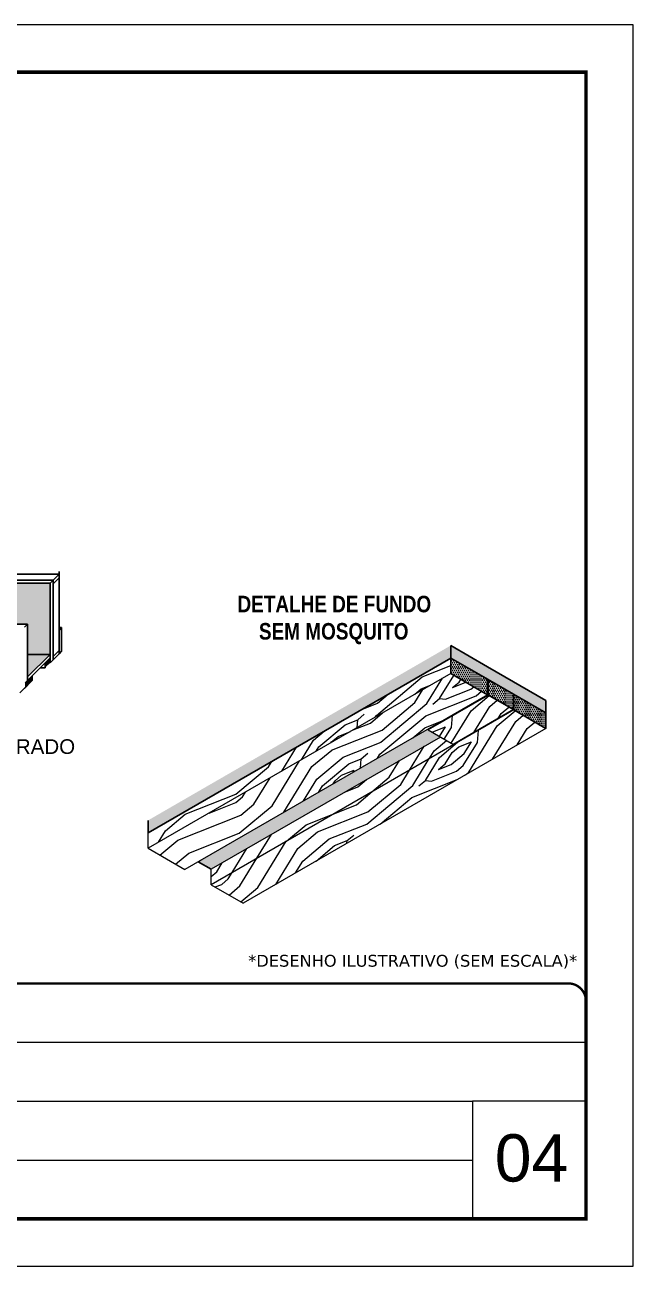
# Model space of a CAD drawing. Header units: millimetres. Extents: x 2437 to 8691, y -1523 to 4121.
# Drawn here: x 8162 to 8677, y 3071 to 4121 of the extents above; entities that cross this region are included whole.
import ezdxf
from ezdxf.enums import TextEntityAlignment as Align

# ---------------------------------------------------------------- set-up
doc = ezdxf.new("R2010")
doc.units = ezdxf.units.MM
doc.linetypes.add('CONTINUO', pattern=[0])
doc.linetypes.add('DASHED', pattern=[0.75, 0.5, -0.25])
for name, color, linetype, lineweight in [('CARIMBO', 255, 'Continuous', 9), ('Demarcação 1', 251, 'Continuous', 9), ('Folhas', 255, 'Continuous', 9), ('fundo', 100, 'Continuous', 9), ('Madeira', 126, 'Continuous', 18), ('SARRAFO DE PRESSAO', 251, 'DASHED', 9)]:
    doc.layers.add(name, color=color, linetype=linetype, lineweight=lineweight)
for name, color, linetype in [('HACHURA MADEIRAS', 1, 'Continuous'), ('material do compensado', 7, 'Continuous'), ('texto', 7, 'Continuous')]:
    doc.layers.add(name, color=color, linetype=linetype)
doc.styles.add('ARIAL', font='arial.ttf')
doc.styles.add('CESAR1', font='arial.ttf', dxfattribs={"oblique": 15})
doc.styles.add('ROMANC', font='techb___.ttf', dxfattribs={"height": 2.5})
doc.styles.add('stylellllll', font='verdana.ttf', dxfattribs={"height": 2})
pattern_1 = [(355, (-41141.84, 723.28), (111.07494, 93.20294), [5.12645, -97.40264]), (85, (-41097.85, 755.46), (-93.20294, 111.07494), [10.2529, -92.27619]), (40, (-41119.17, 747.03), (8.936, 102.13894), [7.24881, -21.74642, 7.24881, -14.497615, 50.751904, -43.50449]), (40, (-41147.39, 718.62), (8.936, 102.13894), [7.24983, -14.49967, 7.24983, -115.99871]), (40, (-41110.75, 725.71), (8.936, 102.13894), [7.24983, -137.7482]), (40, (-41100.98, 719.71), (8.936, 102.13894), [7.24983, -137.7482]), (40, (-41115.41, 731.26), (8.936, 102.13894), [7.24983, -137.7482]), (40, (-41120.07, 736.815), (8.936, 102.13894), [14.49967, -130.49838]), (40, (-41087.83, 811.185), (8.936, 102.13894), [14.49967, -130.49838]), (40, (-41129.834, 742.815), (8.936, 102.13894), [28.99933, -115.99871]), (40, (-41134.494, 748.37), (8.936, 102.13894), [28.99933, -115.99871]), (40, (-41065.42, 773.2), (8.936, 102.13894), [28.99933, -115.99871]), (40, (-41138.71, 759.03), (8.936, 102.13894), [21.7497, -123.24834]), (40, (-41157.795, 776.14), (8.936, 102.13894), [21.7497, -123.24834]), (40, (-41148.475, 765.03), (8.936, 102.13894), [21.7497, -123.24834]), (40, (-41079.4, 789.86), (8.936, 102.13894), [36.24951, -108.74853]), (40, (-41089.17, 795.864), (8.936, 102.13894), [36.24951, -108.74853]), (40, (-41081.19, 769.436), (8.936, 102.13894), [50.74931, -94.24873]), (21.56505, (-41130.728, 732.6), (102.138945, -8.936), [11.4631, -217.79893]), (21.56505, (-41107.62, 761.456), (102.138945, -8.936), [11.4631, -217.79893]), (21.56505, (-41113.62, 751.69), (102.138945, -8.936), [11.4631, -217.79893]), (21.56505, (-41136.73, 722.834), (102.138945, -8.936), [22.9262, -206.33583]), (21.56505, (-41112.28, 767.01), (102.138945, -8.936), [34.3893, -194.87273]), (21.56505, (-41122.046, 773.01), (102.138945, -8.936), [45.8524, -183.40963]), (21.56505, (-41131.813, 779.01), (102.138945, -8.936), [45.8524, -183.40963]), (21.56505, (-41144.453, 810.993), (102.138945, -8.936), [45.8524, -183.40963]), (21.56505, (-41145.347, 800.78), (102.138945, -8.936), [57.3155, -171.94653]), (21.56505, (-41141.134, 790.12), (102.138945, -8.936), [57.3155, -171.94653]), (58.43495, (-41108.96, 746.135), (8.936, 102.138945), [11.4631, -217.79893]), (58.43495, (-41125.174, 737.26), (8.936, 102.138945), [11.4631, -217.79893]), (58.43495, (-41141.835, 723.28), (8.936, 102.138945), [22.9262, -206.33583]), (58.43495, (-41109.853, 735.92), (8.936, 102.138945), [22.9262, -206.33583]), (58.43495, (-41152.496, 719.068), (8.936, 102.138945), [34.3893, -194.87273]), (58.43495, (-41162.71, 719.96), (8.936, 102.138945), [45.8524, -183.40963]), (58.43495, (-41070.34, 717.026), (8.936, 102.138945), [45.8524, -183.40963]), (58.43495, (-41105.193, 730.367), (8.936, 102.138945), [45.8524, -183.40963]), (58.43495, (-41085.66, 718.366), (8.936, 102.138945), [57.3155, -171.94653]), (58.43495, (-41095.426, 724.367), (8.936, 102.138945), [57.3155, -171.94653])]
pattern_2 = [(0, (-30249.318, -7030.6706), (0.82275303, 1.645506056), [0, -1.645506056])]

# ---------------------------------------------------------------- blocks, each defined once
blk = doc.blocks.new('9999999999')
at = {"color": 30, "linetype": 'CONTINUO'}
for p, q in [((98564.6, 34379.6), (99584, 34379.6)), ((98564.6, 34329.8), (99488, 34329.8)), ((99584, 34329.8), (99488, 34329.8)), ((99488, 34329.8), (99488, 34230.2)), ((98564.6, 34280), (99488, 34280))]:
    blk.add_line(p, q, dxfattribs=at)
at = {"color": 30, "linetype": 'CONTINUO', "const_width": 2}
blk.add_lwpolyline([(99584, 34230.2), (99584, 34414.4, 0.414214), (99569, 34429.4), (98229, 34429.4, 0.414214), (98214, 34414.4), (98214, 34245.2, 0.414214), (98229, 34230.2), (99584, 34230.2)], format="xyb", dxfattribs=at)
at = {"layer": 'Folhas'}
blk.add_lwpolyline([(98139, 34190.2), (99624, 34190.2), (99624, 35240.2), (98139, 35240.2)], close=True, dxfattribs=at)
at = {"layer": 'Folhas', "color": 30, "const_width": 3}
blk.add_lwpolyline([(98214, 34230.2), (99584, 34230.2), (99584, 35200.2), (98214, 35200.2)], close=True, dxfattribs=at)

msp = doc.modelspace()

# ---------------------------------------------------------------- hatches: boundary and pattern name
at = {"linetype": 'ByBlock', "ltscale": 2}
msp.add_hatch(color=256, dxfattribs=at).paths.add_polyline_path([(8193.56, 3610.94), (8191.55, 3610.94), (8191.55, 3608.7)])
for points in [[(8183.93, 3581.14), (8183.93, 3585.34), (8179.7, 3581.14), (8179.7, 3576.95)], [(8168.77, 3570.3), (8162.78, 3564.36), (8162.78, 3560.17), (8168.77, 3566.1)]]:
    msp.add_hatch(color=256).paths.add_polyline_path(points)
at = {"layer": 'Demarcação 1'}
for points in [[(7752.22, 3591.98), (7774.15, 3613.91), (8164.72, 3613.91), (8164.72, 3588.28), (8183.93, 3588.28), (8183.93, 3648.44), (7752.22, 3648.44)], [(8164.72, 3588.28), (8164.72, 3569.23), (8183.93, 3588.28)]]:
    msp.add_hatch(color=256, dxfattribs=at).paths.add_polyline_path(points)
at = {"layer": 'fundo'}
h = msp.add_hatch(color=252, dxfattribs=at)
h.dxf.hatch_style = 1
h.paths.add_polyline_path([(8266.83, 3447.95), (8266.83, 3437.29), (8522.97, 3585.18), (8522.97, 3595.84)])
h = msp.add_hatch(color=252, dxfattribs=at)
h.dxf.hatch_style = 1
h.paths.add_polyline_path([(8554.05, 3577.89), (8522.97, 3595.84), (8522.97, 3585.18), (8554.05, 3567.24), (8603.39, 3538.75), (8603.39, 3549.41)])
h = msp.add_hatch(color=252, dxfattribs=at)
h.dxf.hatch_style = 1
h.paths.add_polyline_path([(8514.34, 3518.44), (8503.97, 3524.43), (8503.97, 3525.3), (8309.18, 3412.84), (8320.1, 3406.54)])
at = {"layer": 'HACHURA MADEIRAS'}
h = msp.add_hatch(dxfattribs=at)
h.set_pattern_fill('DOTS', scale=1.036539)
h.set_pattern_definition(pattern_2)
h.paths.add_polyline_path([(8554.05, 3554.21), (8554.05, 3567.24), (8522.97, 3585.18), (8522.97, 3572.16)])
h = msp.add_hatch(dxfattribs=at)
h.set_pattern_fill('DOTS', scale=1.036539)
h.set_pattern_definition(pattern_2)
h.paths.add_polyline_path([(8554.81, 3566.8), (8554.81, 3553.78), (8575.95, 3541.57), (8575.95, 3554.6)])
h = msp.add_hatch(dxfattribs=at)
h.set_pattern_fill('DOTS', scale=1.036539)
h.set_pattern_definition(pattern_2)
h.paths.add_polyline_path([(8576.25, 3554.42), (8576.25, 3541.4), (8603.39, 3525.73), (8603.39, 3538.75)])
at = {"layer": 'Madeira'}
h = msp.add_hatch(dxfattribs=at)
h.set_pattern_fill('PATRON00077', color=256, scale=102.529099, angle=355, pattern_type=2)
h.set_pattern_definition(pattern_1)
h.paths.add_polyline_path([(8266.83, 3437.29), (8266.83, 3424.27), (8522.97, 3572.16), (8522.97, 3585.18)])
h = msp.add_hatch(dxfattribs=at)
h.set_pattern_fill('PATRON00077', color=256, scale=102.529099, angle=355, pattern_type=2)
h.set_pattern_definition([(355, (-10039.32, -68517.29), (111.07494, 93.20294), [5.12645, -97.40264]), (85, (-9995.33, -68485.11), (-93.20294, 111.07494), [10.25291, -92.27619]), (40, (-10016.655, -68493.54), (8.936, 102.138945), [7.248807, -21.74642, 7.248807, -14.497615, 50.751904, -43.504487]), (40, (-10044.87, -68521.95), (8.936, 102.138945), [7.24983, -14.499665, 7.24983, -115.99871]), (40, (-10008.23, -68514.86), (8.936, 102.138945), [7.24983, -137.74821]), (40, (-9998.46, -68520.86), (8.936, 102.138945), [7.24983, -137.74821]), (40, (-10012.89, -68509.31), (8.936, 102.138945), [7.24983, -137.74821]), (40, (-10017.55, -68503.755), (8.936, 102.138945), [14.49967, -130.49838]), (40, (-9985.31, -68429.385), (8.936, 102.138945), [14.49967, -130.49838]), (40, (-10027.316, -68497.755), (8.936, 102.138945), [28.99933, -115.99871]), (40, (-10031.976, -68492.2), (8.936, 102.138945), [28.99933, -115.99871]), (40, (-9962.905, -68467.37), (8.936, 102.138945), [28.99933, -115.99871]), (40, (-10036.19, -68481.54), (8.936, 102.138945), [21.7497, -123.24834]), (40, (-10055.28, -68464.43), (8.936, 102.138945), [21.7497, -123.24834]), (40, (-10045.96, -68475.54), (8.936, 102.138945), [21.7497, -123.24834]), (40, (-9976.885, -68450.71), (8.936, 102.138945), [36.24951, -108.74853]), (40, (-9986.65, -68444.706), (8.936, 102.138945), [36.24951, -108.74853]), (40, (-9978.67, -68471.134), (8.936, 102.138945), [50.74931, -94.24873]), (21.56505, (-10028.21, -68507.97), (102.138945, -8.936), [11.4631, -217.79893]), (21.56505, (-10005.1, -68479.114), (102.138945, -8.936), [11.4631, -217.79893]), (21.56505, (-10011.1, -68488.88), (102.138945, -8.936), [11.4631, -217.79893]), (21.56505, (-10034.21, -68517.736), (102.138945, -8.936), [22.9262, -206.33583]), (21.56505, (-10009.76, -68473.56), (102.138945, -8.936), [34.3893, -194.87273]), (21.56505, (-10019.53, -68467.56), (102.138945, -8.936), [45.8524, -183.40963]), (21.56505, (-10029.295, -68461.56), (102.138945, -8.936), [45.8524, -183.40963]), (21.56505, (-10041.935, -68429.577), (102.138945, -8.936), [45.8524, -183.40963]), (21.56505, (-10042.83, -68439.79), (102.138945, -8.936), [57.31551, -171.94653]), (21.56505, (-10038.616, -68450.45), (102.138945, -8.936), [57.31551, -171.94653]), (58.43495, (-10006.44, -68494.435), (8.936, 102.138945), [11.4631, -217.79893]), (58.43495, (-10022.656, -68503.31), (8.936, 102.138945), [11.4631, -217.79893]), (58.43495, (-10039.317, -68517.29), (8.936, 102.138945), [22.9262, -206.33583]), (58.43495, (-10007.335, -68504.65), (8.936, 102.138945), [22.9262, -206.33583]), (58.43495, (-10049.98, -68521.5), (8.936, 102.138945), [34.3893, -194.87273]), (58.43495, (-10060.19, -68520.61), (8.936, 102.138945), [45.8524, -183.40963]), (58.43495, (-9967.82, -68523.544), (8.936, 102.138945), [45.8524, -183.40963]), (58.43495, (-10002.675, -68510.203), (8.936, 102.138945), [45.8524, -183.40963]), (58.43495, (-9983.14, -68522.204), (8.936, 102.138945), [57.31551, -171.94653]), (58.43495, (-9992.91, -68516.203), (8.936, 102.138945), [57.31551, -171.94653])])
h.paths.add_polyline_path([(8266.83, 3424.27), (8297.91, 3406.33), (8554.05, 3554.21), (8522.97, 3572.16)])
h = msp.add_hatch(dxfattribs=at)
h.set_pattern_fill('PATRON00077', color=256, scale=102.529099, angle=355, pattern_type=2)
h.set_pattern_definition([(355, (-41163.8, 736.02), (111.07494, 93.20294), [5.12645, -97.40264]), (85, (-41119.82, 768.19), (-93.20294, 111.07494), [10.2529, -92.27619]), (40, (-41141.14, 759.77), (8.936, 102.13894), [7.24881, -21.74642, 7.24881, -14.497615, 50.751904, -43.50449]), (40, (-41169.35, 731.36), (8.936, 102.13894), [7.24983, -14.49967, 7.24983, -115.99871]), (40, (-41132.71, 738.446), (8.936, 102.13894), [7.24983, -137.7482]), (40, (-41122.944, 732.446), (8.936, 102.13894), [7.24983, -137.7482]), (40, (-41137.37, 744), (8.936, 102.13894), [7.24983, -137.7482]), (40, (-41142.03, 749.554), (8.936, 102.13894), [14.49967, -130.49838]), (40, (-41109.794, 823.924), (8.936, 102.13894), [14.49967, -130.49838]), (40, (-41151.8, 755.554), (8.936, 102.13894), [28.99933, -115.99871]), (40, (-41156.46, 761.11), (8.936, 102.13894), [28.99933, -115.99871]), (40, (-41087.39, 785.94), (8.936, 102.13894), [28.99933, -115.99871]), (40, (-41160.67, 771.77), (8.936, 102.13894), [21.7497, -123.24834]), (40, (-41179.76, 788.88), (8.936, 102.13894), [21.7497, -123.24834]), (40, (-41170.44, 777.77), (8.936, 102.13894), [21.7497, -123.24834]), (40, (-41101.37, 802.6), (8.936, 102.13894), [36.24951, -108.74853]), (40, (-41111.135, 808.6), (8.936, 102.13894), [36.24951, -108.74853]), (40, (-41103.155, 782.175), (8.936, 102.13894), [50.74931, -94.24873]), (21.56505, (-41152.69, 745.34), (102.138945, -8.936), [11.4631, -217.79893]), (21.56505, (-41129.583, 774.195), (102.138945, -8.936), [11.4631, -217.79893]), (21.56505, (-41135.584, 764.43), (102.138945, -8.936), [11.4631, -217.79893]), (21.56505, (-41158.692, 735.573), (102.138945, -8.936), [22.9262, -206.33583]), (21.56505, (-41134.243, 779.75), (102.138945, -8.936), [34.3893, -194.87273]), (21.56505, (-41144.01, 785.75), (102.138945, -8.936), [45.8524, -183.40963]), (21.56505, (-41153.778, 791.75), (102.138945, -8.936), [45.8524, -183.40963]), (21.56505, (-41166.418, 823.73), (102.138945, -8.936), [45.8524, -183.40963]), (21.56505, (-41167.31, 813.52), (102.138945, -8.936), [57.3155, -171.94653]), (21.56505, (-41163.1, 802.857), (102.138945, -8.936), [57.3155, -171.94653]), (58.43495, (-41130.924, 758.874), (8.936, 102.138945), [11.4631, -217.79893]), (58.43495, (-41147.14, 750), (8.936, 102.138945), [11.4631, -217.79893]), (58.43495, (-41163.8, 736.02), (8.936, 102.138945), [22.9262, -206.33583]), (58.43495, (-41131.817, 748.66), (8.936, 102.138945), [22.9262, -206.33583]), (58.43495, (-41174.46, 731.807), (8.936, 102.138945), [34.3893, -194.87273]), (58.43495, (-41184.674, 732.7), (8.936, 102.138945), [45.8524, -183.40963]), (58.43495, (-41092.3, 729.765), (8.936, 102.138945), [45.8524, -183.40963]), (58.43495, (-41127.157, 743.107), (8.936, 102.138945), [45.8524, -183.40963]), (58.43495, (-41107.623, 731.105), (8.936, 102.138945), [57.3155, -171.94653]), (58.43495, (-41117.39, 737.106), (8.936, 102.138945), [57.3155, -171.94653])])
h.paths.add_polyline_path([(8525.11, 3512.22), (8575.95, 3541.57), (8554.29, 3554.14), (8503.97, 3524.43)])
h = msp.add_hatch(dxfattribs=at)
h.set_pattern_fill('PATRON00077', color=256, scale=102.529099, angle=355, pattern_type=2)
h.set_pattern_definition(pattern_1)
h.paths.add_polyline_path([(8347.25, 3377.85), (8603.39, 3525.73), (8576.25, 3541.4), (8320.2, 3393.57)])
h = msp.add_hatch(dxfattribs=at)
h.set_pattern_fill('PATRON00077', color=256, scale=102.529099, angle=355, pattern_type=2)
h.set_pattern_definition(pattern_1)
h.paths.add_polyline_path([(8525.47, 3512.01), (8514.19, 3518.52), (8320.04, 3406.5), (8320.1, 3393.51)])

# ---------------------------------------------------------------- linework, layer by layer
for p, q in [((8191.55, 3656.06), (7753.61, 3656.06)), ((8191.55, 3656.06), (8186.5, 3651.01)), ((8191.55, 3590.94), (8191.55, 3658.3)), ((8191.55, 3588.7), (8191.55, 3656.06)), ((7752.22, 3648.44), (8183.93, 3648.44)), ((7754.78, 3651.01), (8186.5, 3651.01)), ((8186.5, 3651.01), (7800.88, 3651.01)), ((8186.5, 3651.01), (8183.93, 3648.44)), ((8183.93, 3581.14), (8183.93, 3648.44)), ((8186.5, 3583.69), (8186.5, 3651.01)), ((8186.5, 3651.01), (8186.5, 3644.85)), ((8164.72, 3613.91), (7774.15, 3613.91)), ((8164.72, 3562.09), (8164.72, 3613.91)), ((8191.55, 3591.62), (8186.5, 3586.57)), ((8183.93, 3585.34), (8162.78, 3564.36)), ((8183.93, 3588.28), (8164.72, 3569.23)), ((8179.7, 3581.14), (8179.7, 3576.95)), ((8168.77, 3566.1), (8168.77, 3570.3)), ((8179.7, 3576.95), (8175.47, 3576.95))]:
    msp.add_line(p, q)
at = {"linetype": 'ByBlock', "ltscale": 2}
for p, q in [((8191.55, 3653.14), (8186.5, 3648.13)), ((8162.21, 3611.34), (8164.72, 3613.91)), ((8191.55, 3608.7), (8193.56, 3610.94)), ((8193.56, 3610.94), (8191.55, 3610.94)), ((8193.56, 3590.94), (8193.56, 3610.94)), ((8191.55, 3588.7), (8183.93, 3581.14)), ((8191.55, 3588.7), (8193.56, 3590.94)), ((8168.77, 3566.1), (8158.39, 3555.8)), ((8164.72, 3562.09), (8162.21, 3559.6))]:
    msp.add_line(p, q, dxfattribs=at)
at = {"color": 0}
msp.add_line((8183.93, 3588.28), (8164.72, 3588.28), dxfattribs=at)
at = {"layer": 'Madeira'}
for p, q in [((8522.97, 3572.16), (8266.83, 3424.27)), ((8554.05, 3554.21), (8297.91, 3406.33)), ((8554.81, 3553.78), (8503.97, 3524.43)), ((8576.25, 3541.4), (8320.1, 3393.51)), ((8575.95, 3541.57), (8525.11, 3512.22)), ((8514.34, 3518.44), (8320.1, 3406.54)), ((8603.39, 3525.73), (8347.24, 3377.84)), ((8503.97, 3524.43), (8525.41, 3512.05)), ((8266.83, 3424.27), (8266.83, 3437.29)), ((8266.83, 3424.27), (8297.91, 3406.33)), ((8320.1, 3393.51), (8320.1, 3406.54)), ((8320.1, 3393.51), (8347.24, 3377.84))]:
    msp.add_line(p, q, dxfattribs=at)
at = {"layer": 'material do compensado'}
for p, q in [((8522.97, 3572.16), (8522.97, 3595.84)), ((8522.97, 3595.84), (8554.05, 3577.89)), ((8522.97, 3585.18), (8266.83, 3437.29)), ((8522.97, 3585.18), (8554.05, 3567.24)), ((8522.97, 3572.16), (8554.05, 3554.21)), ((8554.05, 3577.89), (8603.39, 3549.41)), ((8554.05, 3567.24), (8603.39, 3538.75)), ((8554.05, 3554.21), (8554.05, 3567.24)), ((8554.81, 3553.78), (8554.81, 3566.8)), ((8554.81, 3553.78), (8575.95, 3541.57)), ((8575.95, 3541.57), (8575.95, 3554.6)), ((8576.25, 3541.4), (8576.25, 3554.42)), ((8603.39, 3525.73), (8603.39, 3549.41)), ((8576.25, 3541.4), (8603.39, 3525.73)), ((8503.97, 3524.43), (8503.97, 3525.3)), ((8266.83, 3447.95), (8266.83, 3437.29)), ((8320.1, 3406.54), (8309.18, 3412.84))]:
    msp.add_line(p, q, dxfattribs=at)

# ---------------------------------------------------------------- block references
at = {"layer": 'SARRAFO DE PRESSAO', "color": 6, "linetype": 'ByBlock'}
msp.add_blockref('9999999999', (-90946.64, -31119.37), dxfattribs=at)

# ---------------------------------------------------------------- texts
at = {"style": 'stylellllll'}
msp.add_text('*DESENHO ILUSTRATIVO (SEM ESCALA)*', height=10, dxfattribs=at).set_placement((8629.92, 3324.17), align=Align.RIGHT)
at = {"layer": 'CARIMBO', "style": 'CESAR1'}
msp.add_text('PAINEL LATERAL ESTRUTURADO', height=12.436, dxfattribs=at).set_placement((7924.2, 3510.33), align=Align.MIDDLE_LEFT)
at = {"layer": 'CARIMBO', "style": 'ARIAL'}
msp.add_text('04', height=40, dxfattribs=at).set_placement((8560.2, 3142.41))
at = {"layer": 'texto', "style": 'ROMANC'}
for s, p in [('DETALHE DE FUNDO ', (8426.65, 3630.91)), ('SEM MOSQUITO', (8423.91, 3607.86))]:
    msp.add_text(s, height=14, dxfattribs=at).set_placement(p, align=Align.MIDDLE_CENTER)

doc.saveas('drawing.dxf')
